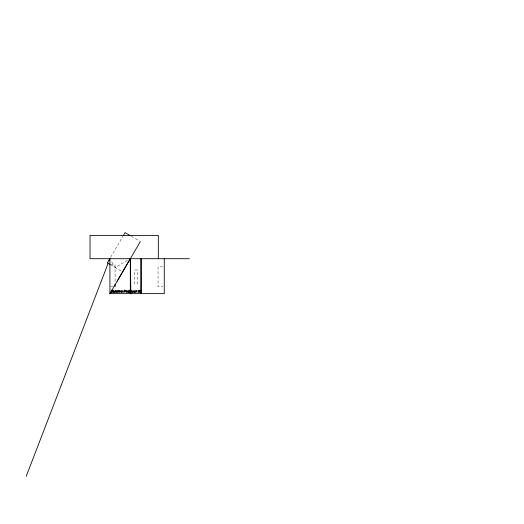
<?xml version="1.0" encoding="UTF-8"?>
<svg xmlns="http://www.w3.org/2000/svg" width="524" height="524" viewBox="0 0 524 524"><rect width="100%" height="100%" fill="white"/><g stroke="black" fill="none" stroke-linecap="round" stroke-linejoin="round"><path stroke-width="0.39" stroke-dasharray="2.62 1.97" d="M110.656 257.277L122.996 236.147M127.548 260.317L115.057 267.561L110.708 260.068M110.662 264.712L115.103 264.712L115.103 282.691M162.709 266.873L158.052 266.873L158.052 286.726L162.709 286.726M110.662 286.667L112.883 286.667M131.308 236.278L139.646 241.145M110.839 264.941L121.26 271.032M137.19 269.984L134.806 269.984L134.806 283.844L137.19 283.844L137.19 269.984"/><path stroke-width="0.79" d="M141.054 293.643L141.054 258.705L141.054 293.643L141.113 290.191L140.255 290.977L139.377 290.191L140.072 291.193L139.332 292.254L140.242 291.403L141.146 292.254L140.419 291.193L141.113 290.191M26.2 476.362L108.154 263.29M109.038 260.998L109.916 258.705L109.916 293.643L164.261 293.643L164.261 258.705M117.186 281.198L130.253 258.705M109.83 258.686L107.361 262.91L110.145 264.535M123.409 235.44L125.053 232.623L129.919 235.466M140.34 241.551L109.916 293.643L111.304 292.254L111.304 290.879M189.387 258.705L90.023 258.705L90.023 235.387L158.314 235.387L158.314 258.705M111.304 290.191L111.704 290.191L112.3 291.933L112.889 290.191L113.282 290.191L113.282 292.254L113.027 290.512L112.437 292.254L111.566 290.512L111.304 292.254M130.869 293.643L130.325 258.705L130.325 293.643M115.103 284.211L115.103 286.667M128.819 291.495C128.02 293.427 127.863 289.634 128.819 291.495M119.505 291.351C119.996 293.564 120.762 289.844 119.505 291.351M120.585 291.475C119.112 294.671 118.673 288.102 120.585 291.475M122.184 291.468C120.71 294.272 120.605 288.848 122.184 291.468M130.561 291.357C130.836 292.949 132.631 291.803 130.843 291.757C131.976 290.709 131.655 289.995 130.561 291.357M135.795 291.468C134.321 294.272 134.216 288.848 135.795 291.468M116.649 291.357L117.049 292.254L117.972 291.868L116.937 291.789L118.011 291.58L117.658 290.787L116.649 291.357M126.094 291.357L126.494 292.254L127.417 291.868L126.382 291.789L127.456 291.58L127.103 290.787L126.094 291.357M129.074 291.468C127.201 295.11 127.522 288.416 129.074 291.468M125.505 290.774L124.43 291.134L124.43 290.427L125.505 290.774M113.616 291.763C116.184 293.964 114.435 288.855 113.616 291.763M132.028 291.763C134.596 293.964 132.847 288.855 132.028 291.763M139.148 290.84C137.124 292.261 140.34 292.163 137.76 292.254C137.609 291.39 138.971 291.468 138.847 290.689C137.17 291.082 138.343 289.608 139.148 290.84M121.922 291.475C121.09 293.499 120.946 289.582 121.922 291.475M135.533 291.475C134.668 293.519 134.557 289.576 135.533 291.475M125.793 290.748C125.498 292.739 126.238 291.678 124.43 291.37L124.155 292.254L124.155 290.191L125.498 290.257L125.793 290.748M114.612 291.691L113.891 291.953L114.612 291.691M133.024 291.691L132.303 291.953L133.024 291.691M118.607 291.239L118.332 292.254L118.332 290.748L119.059 290.722L118.607 291.239M136.384 291.239L136.102 292.254L136.102 290.748L136.836 290.722L136.384 291.239M116.95 291.206C118.064 292.202 117.69 290.296 116.95 291.206M126.395 291.206C127.456 292.209 127.175 290.289 126.395 291.206M116.164 290.748L115.516 291.39C115.418 287.715 115.116 293.885 115.516 291.691L116.525 292.254L115.915 291.311L116.164 290.748M123.035 292.254C121.516 290.676 123.317 289.726 123.035 292.254M134.242 292.254C132.723 290.676 134.524 289.726 134.242 292.254M129.631 290.191L129.376 292.254L129.631 290.191M130.266 290.755L130.011 292.254L130.266 290.755"/></g></svg>
